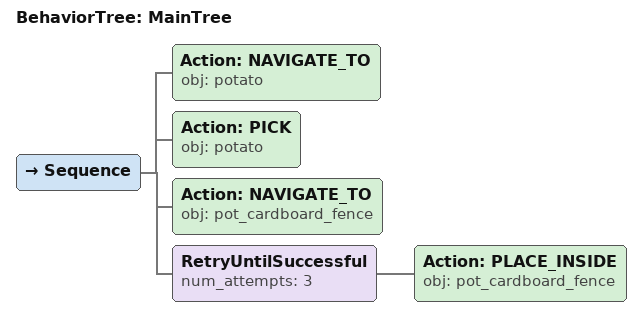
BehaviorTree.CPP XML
<root main_tree_to_execute="MainTree">
  <BehaviorTree ID="MainTree">
    <Sequence>
      <!-- Navigate to potato -->
      <Action ID="NAVIGATE_TO" obj="potato" />
      <!-- Pick potato -->
      <Action ID="PICK" obj="potato" />
      <!-- Navigate to pot_cardboard_fence -->
      <Action ID="NAVIGATE_TO" obj="pot_cardboard_fence" />
      <!-- Retry PLACE_INSIDE pot_cardboard_fence up to 3 attempts -->
      <RetryUntilSuccessful num_attempts="3">
        <!-- Place inside pot_cardboard_fence -->
        <Action ID="PLACE_INSIDE" obj="pot_cardboard_fence" />
      </RetryUntilSuccessful>
    </Sequence>
  </BehaviorTree>
</root>
